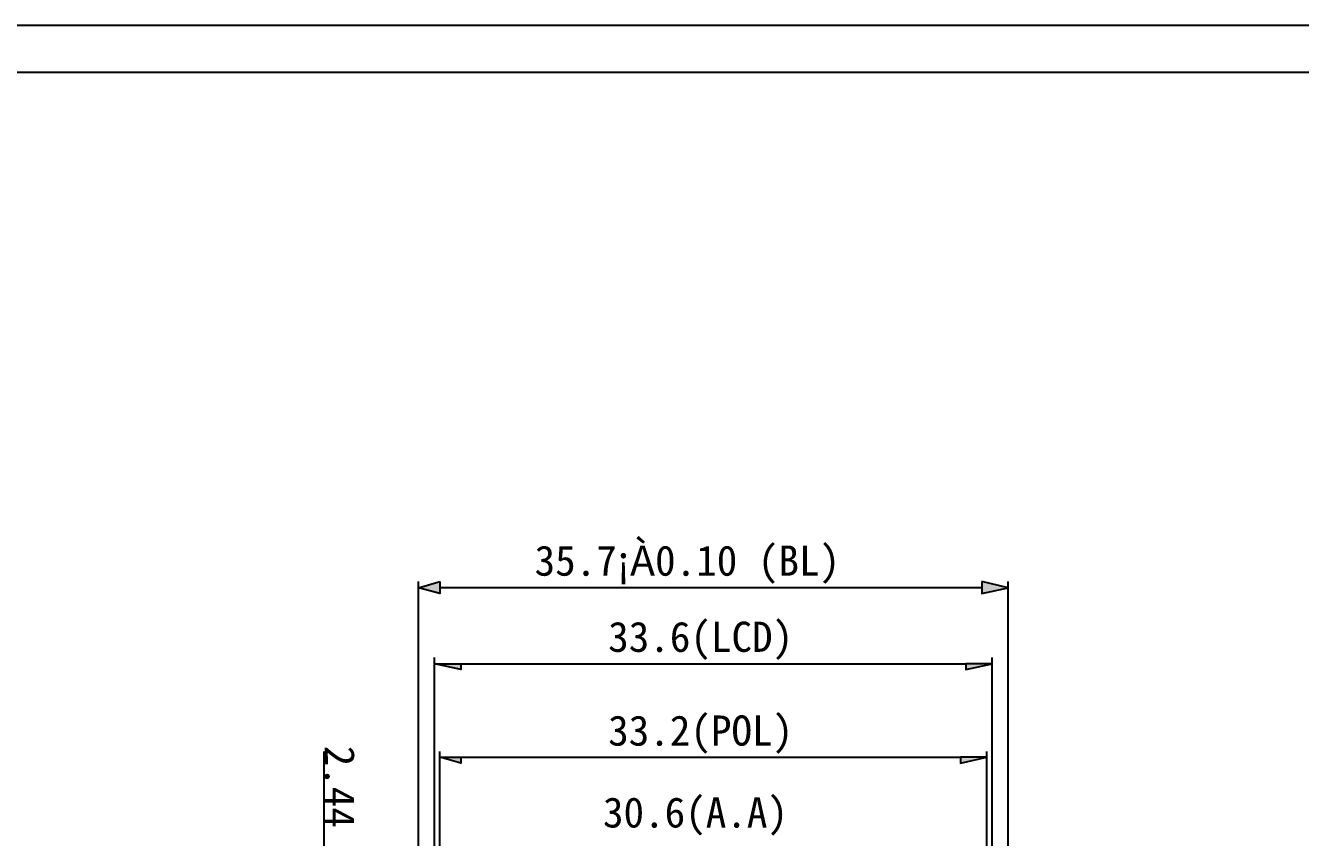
# Model space of a CAD drawing. Header units: millimetres. Extents: x 16 to 282, y 21 to 191.
# Drawn here: x 64 to 116.1, y 152.6 to 185.8 of the extents above; entities that cross this region are included whole.
import ezdxf

# ---------------------------------------------------------------- set-up
doc = ezdxf.new("R2010")
doc.units = ezdxf.units.MM
doc.layers.get('0').update_dxf_attribs({"linetype": 'CONTINUOUS'})

msp = doc.modelspace()

# ---------------------------------------------------------------- hatches: boundary and pattern name
at = {"true_color": 0xffff00}
for points in [[(80.969556, 163.096212), (80.969556, 162.609379), (80.101722, 162.842212)], [(103.109889, 163.096212), (103.109889, 162.609379), (104.189389, 162.842212)], [(81.837389, 159.730712), (81.837389, 159.497879), (80.757889, 159.730712)], [(102.453722, 159.730712), (102.453722, 159.497879), (103.533222, 159.730712)], [(81.837389, 155.920712), (81.837389, 155.666712), (80.969556, 155.920712)], [(102.242056, 155.920712), (102.242056, 155.666712), (103.321556, 155.920712)]]:
    msp.add_hatch(color=2, dxfattribs=at).paths.add_polyline_path(points)
at = {"true_color": 0x00ff00}
msp.add_hatch(color=3, dxfattribs=at).paths.add_polyline_path([(104.168222, 162.842212), (104.168222, 162.821046), (104.189388, 162.821046), (104.189388, 162.842212)])
for points in [[(103.512056, 159.730712), (103.512056, 159.709546), (103.533222, 159.709546), (103.533222, 159.730712)], [(103.300389, 155.920712), (103.300389, 155.899546), (103.321555, 155.899546), (103.321555, 155.920712)]]:
    msp.add_hatch(color=7).paths.add_polyline_path(points)

# ---------------------------------------------------------------- linework, layer by layer
at = {"color": 7}
for points in [[(257.224389, 20.517545), (257.224389, 185.808045), (34.318222, 185.808045), (34.318222, 20.517545)], [(255.298222, 183.903045), (255.298222, 22.676545), (36.053889, 22.676545), (36.053889, 183.903045)]]:
    msp.add_lwpolyline(points, close=True, dxfattribs=at)
at = {"color": 3, "true_color": 0x00ff00}
for points in [[(80.101722, 149.930545), (80.101722, 163.096212)], [(104.189389, 150.163379), (104.189389, 163.096212)], [(80.757889, 149.443712), (80.757889, 159.984712)], [(103.533222, 149.443712), (103.533222, 159.984712)], [(80.969556, 149.210879), (80.969556, 156.153545)], [(103.321556, 149.210879), (103.321556, 156.153545)]]:
    msp.add_lwpolyline(points, dxfattribs=at)
at = {"color": 2, "true_color": 0xffff00}
for points in [[(80.969556, 163.094801), (80.969556, 162.607942), (80.101884, 162.84095)], [(103.109889, 163.094801), (103.109889, 162.607942), (104.189546, 162.84095)], [(81.837389, 159.729301), (81.837389, 159.496294), (80.757731, 159.729301)], [(102.453722, 159.729301), (102.453722, 159.496294), (103.53338, 159.729301)], [(81.837389, 155.919301), (81.837389, 155.66545), (80.969717, 155.919301)], [(102.242056, 155.919301), (102.242056, 155.66545), (103.321713, 155.919301)]]:
    msp.add_lwpolyline(points, close=True, dxfattribs=at)
for points in [[(80.969556, 162.842212), (103.109889, 162.842212)], [(81.837389, 159.730712), (102.453722, 159.730712)], [(76.249389, 151.137045), (76.249389, 156.153545)], [(81.837389, 155.920712), (102.242056, 155.920712)]]:
    msp.add_lwpolyline(points, dxfattribs=at)

# ---------------------------------------------------------------- texts
at = {"color": 3, "true_color": 0x00ff00, "char_height": 1.234361, "attachment_point": 1}
for s, insert in [('{\\fSimSun|b0|i0|c0;35.7¡À0.10 (BL)}', (84.843193, 164.563324)), ('{\\fSimSun|b0|i0|c0;33.6(LCD)}', (87.848789, 161.451972)), ('{\\fSimSun|b0|i0|c0;33.2(POL)}', (87.848789, 157.620655)), ('{\\fSimSun|b0|i0|c0;30.6(A.A)}', (87.637114, 154.276484))]:
    msp.add_mtext(s, dxfattribs=dict(at, insert=insert))
at = {"color": 3, "true_color": 0x00ff00, "insert": (76.249601, 156.386294), "char_height": 1.234361, "attachment_point": 7, "rotation": 270}
msp.add_mtext('{\\fSimSun|b0|i0|c0;2.44}', dxfattribs=at)

doc.saveas('drawing.dxf')
